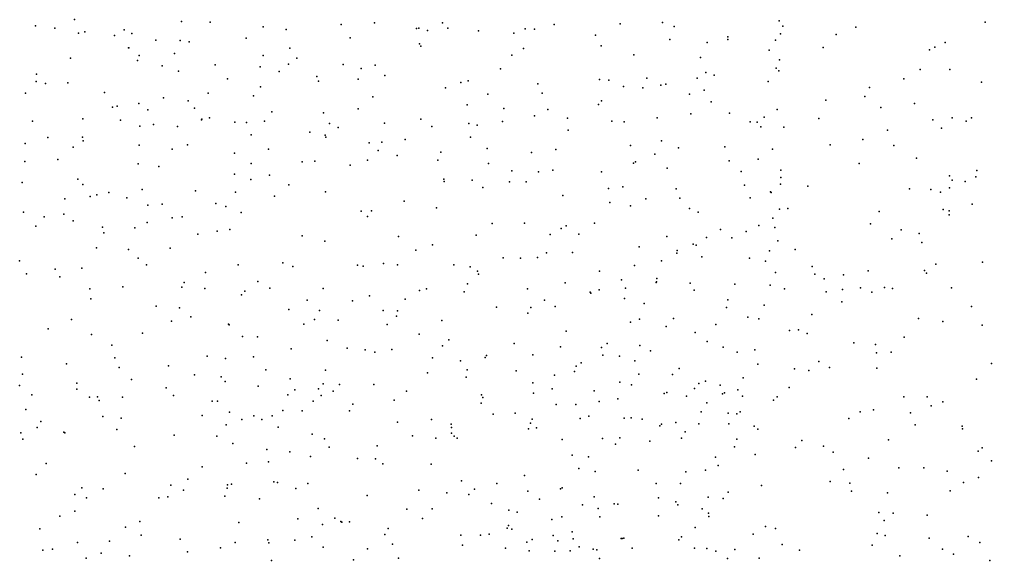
# Model space of a CAD drawing. Header units: metres. Extents: x -25 to 25, y -27.7 to 27.8.
# Drawn here: x 4.455 to 5.998, y 0.012 to 0.871 of the extents above; entities that cross this region are included whole.
import ezdxf

# ---------------------------------------------------------------- set-up
doc = ezdxf.new("R2010")
doc.units = ezdxf.units.M

msp = doc.modelspace()

# ---------------------------------------------------------------- linework, layer by layer
for p in [(4.5429, 0.8712, -1.8473), (4.7126, 0.8677, -11.1343), (4.7582, 0.8669, 2.6755), (5.0189, 0.8659, -13.6361), (5.1269, 0.8659, 17.2794), (5.4761, 0.8665, -13.0978), (5.6616, 0.8688, 20.1908), (5.9881, 0.8666, 2.3948), (4.481, 0.8613, 2.9131), (4.5119, 0.8574, 15.1771), (4.5495, 0.8493, -10.8232), (4.5593, 0.8517, 2.2926), (4.6219, 0.8545, -12.1697), (4.6338, 0.849, 14.9947), (4.8423, 0.8597, 20.2132), (4.8789, 0.8554, -11.319), (4.9662, 0.8633, -13.6937), (5.0857, 0.8566, -20.8344), (5.0897, 0.8571, 21.2407), (5.1033, 0.8535, -11.5602), (5.1357, 0.8575, 21.3965), (5.1843, 0.8529, -13.4608), (5.2403, 0.8492, -4.0214), (5.2583, 0.8563, -11.7173), (5.273, 0.8557, -13.3594), (5.3043, 0.8631, 26.2013), (5.4088, 0.864, 22.0318), (5.4945, 0.8602, -7.3797), (5.6671, 0.8604, 16.4059), (5.7831, 0.8588, 20.1742), (4.6065, 0.8458, -10.9115), (4.6718, 0.8383, -20.9263), (4.7106, 0.838, 20.0638), (4.7251, 0.8354, 17.3061), (4.8154, 0.8413, -11.2371), (4.9805, 0.8419, 17.2704), (5.3696, 0.8463, -11.8213), (5.4878, 0.8396, -11.9741), (5.5469, 0.8344, 20.1835), (5.5797, 0.8391, -12.8624), (5.5798, 0.8438, -12.1516), (5.6555, 0.8384, -12.383), (5.6637, 0.8486, -12.5331), (5.7517, 0.8471, 2.0918), (5.9249, 0.8346, 16.4862), (4.6287, 0.8259, 16.3687), (4.6292, 0.8263, -14.0181), (4.8846, 0.8257, 20.0569), (5.0904, 0.8325, 20.9601), (5.0926, 0.8289, -13.5823), (5.2557, 0.8251, 17.2797), (5.3786, 0.8294, -13.2498), (5.6453, 0.8226, -12.6946), (5.7314, 0.8267, -1.9917), (5.9001, 0.8231, 25.2699), (5.9087, 0.8274, 17.3425), (4.5364, 0.8097, 19.9105), (4.6427, 0.8059, 19.9938), (4.6454, 0.8139, 26.2434), (4.7017, 0.8169, 2.3833), (4.8423, 0.8138, 17.2735), (4.8957, 0.8096, 20.1484), (5.2372, 0.8147, -13.4185), (5.4307, 0.8148, -11.9015), (5.5364, 0.8106, -12.98), (5.662, 0.8071, -7.1386), (4.6823, 0.7976, -11.001), (4.7082, 0.789, -13.9752), (4.7662, 0.7993, -11.1449), (4.8377, 0.7959, 19.5101), (4.8677, 0.7886, -11.258), (4.8826, 0.8, -19.4318), (4.9695, 0.7997, -13.7334), (4.998, 0.7935, -26.3411), (5.0203, 0.7988, -11.472), (5.2191, 0.7926, 20.2068), (5.6567, 0.7939, 17.3306), (5.6611, 0.7897, -12.624), (5.8851, 0.7915, 22.3654), (5.9325, 0.7918, -2.0028), (4.4819, 0.7725, 19.1696), (4.4826, 0.7843, -12.9967), (4.7855, 0.7767, 26.2988), (4.9275, 0.7807, 19.778), (4.9302, 0.773, 16.4135), (4.9931, 0.7765, 20.6169), (5.0357, 0.7824, 20.1821), (5.1676, 0.7736, -13.5375), (5.3761, 0.7757, 17.2831), (5.3909, 0.7747, 20.1934), (5.4515, 0.7777, -13.1694), (5.5313, 0.7781, 17.3123), (5.545, 0.7867, -12.0842), (5.5583, 0.7825, -1.8603), (5.6439, 0.7727, -12.3261), (5.8591, 0.7768, 25.5497), (5.9824, 0.7716, 17.3174), (4.4969, 0.7694, 2.0639), (4.5325, 0.7705, -10.709), (4.8379, 0.7643, -13.8811), (5.1317, 0.7627, 20.8125), (5.1559, 0.771, -11.6008), (5.2782, 0.7691, -1.6783), (5.4141, 0.7648, -13.2331), (5.4452, 0.7626, 16.4798), (5.4736, 0.7668, 22.4229), (5.4815, 0.7682, 20.1748), (5.5426, 0.7589, -26.2782), (5.8049, 0.7632, 20.1715), (4.4651, 0.7541, -14.1306), (4.5904, 0.7551, 19.9513), (4.6843, 0.7468, -10.947), (4.7232, 0.742, 20.0505), (4.7549, 0.7539, -11.0744), (4.8269, 0.75, 20.0913), (5.0166, 0.7482, -13.7179), (5.199, 0.7526, -8.1559), (5.2854, 0.7541, 21.6453), (5.3793, 0.7421, -19.6325), (5.519, 0.7526, -13.0588), (5.7355, 0.7431, 16.5665), (5.7971, 0.7491, 25.8078), (4.603, 0.7321, -14.0683), (4.6107, 0.7334, 2.9935), (4.6449, 0.7379, 2.1042), (4.6593, 0.7275, 17.2793), (4.7335, 0.7302, -11.0119), (4.9934, 0.7293, -1.6741), (5.1664, 0.7355, 17.2317), (5.2243, 0.7297, -13.4983), (5.2941, 0.7284, 20.1872), (5.3748, 0.7361, -13.3006), (5.5535, 0.7402, 26.1047), (5.6582, 0.728, -12.6868), (5.8227, 0.7315, 17.3266), (5.876, 0.7379, -6.7421), (4.5559, 0.7134, -4.1998), (4.616, 0.7114, 14.5947), (4.7447, 0.7117, -12.7148), (4.7448, 0.7131, 19.3331), (4.757, 0.7149, -13.9714), (4.8563, 0.7245, -11.1985), (4.9383, 0.7229, -13.8139), (5.0924, 0.7131, -11.5139), (5.2732, 0.7183, -13.4401), (5.3252, 0.7144, -13.3713), (5.4677, 0.7151, -11.9651), (5.5211, 0.7214, -12.0378), (5.5823, 0.7225, -12.1707), (5.6376, 0.7161, 20.1451), (5.7241, 0.7138, 17.3255), (5.9052, 0.712, 17.3133), (5.936, 0.7151, -20.9141), (5.9667, 0.7148, 22.2501), (4.4761, 0.7095, -1.8199), (4.6464, 0.7017, 19.9941), (4.6682, 0.7046, -10.866), (4.7065, 0.7013, 2.6364), (4.7974, 0.7081, 2.1416), (4.8157, 0.7075, -11.1221), (4.8443, 0.7095, -4.138), (4.9478, 0.7062, -11.3194), (4.9612, 0.6996, 20.2345), (5.0351, 0.7064, 26.3465), (5.1099, 0.7013, 16.4334), (5.1686, 0.7059, 20.1804), (5.182, 0.7033, -26.2658), (5.2223, 0.7093, -11.6694), (5.3267, 0.6955, 17.2596), (5.3956, 0.7095, -11.8783), (5.4153, 0.7087, -7.5368), (5.6153, 0.7087, -4.0042), (5.6267, 0.708, -19.705), (5.6321, 0.7007, -12.2918), (5.669, 0.7003, -12.5327), (5.8333, 0.6954, -8.9235), (5.919, 0.6985, -4.0864), (5.958, 0.7097, 10.2578), (4.5006, 0.6837, -10.5846), (4.5554, 0.6844, -10.6563), (4.8233, 0.6881, -13.9259), (4.9166, 0.6923, 20.1242), (4.941, 0.6876, 19.6257), (4.9418, 0.6843, 17.2166), (5.0678, 0.6803, -13.6992), (5.1714, 0.6841, -11.6097), (5.7943, 0.6805, 20.1449), (4.4644, 0.6741, 17.3327), (4.5407, 0.6684, 15.194), (4.5567, 0.6785, -14.103), (4.6455, 0.6714, -14.0586), (4.6978, 0.6653, -12.3177), (4.7222, 0.672, -10.9314), (4.8506, 0.665, -1.6973), (5.0106, 0.6752, -13.761), (5.0307, 0.6763, -11.4222), (5.1979, 0.6665, -20.9016), (5.3068, 0.6648, -11.7789), (5.4254, 0.6713, -13.2489), (5.4745, 0.6786, 20.1377), (5.5016, 0.6675, 17.3012), (5.5753, 0.6688, -12.9401), (5.651, 0.6652, -12.7274), (5.7422, 0.6722, 1.9947), (5.8436, 0.6711, -19.7824), (4.5165, 0.6486, 19.9098), (4.7968, 0.6589, 2.4072), (5.025, 0.6631, 17.2209), (5.0552, 0.6549, 20.1408), (5.1244, 0.6602, -4.0456), (5.2685, 0.6599, -8.3989), (5.4642, 0.6574, 22.2824), (5.6278, 0.6494, -12.8122), (5.8791, 0.6508, 25.4554), (4.4643, 0.6454, -10.5026), (4.6442, 0.642, 17.2582), (4.6766, 0.6375, -10.8159), (4.8235, 0.6424, 17.2278), (4.9042, 0.645, -11.2361), (4.9242, 0.6463, -13.8533), (4.9806, 0.6398, -11.3328), (5.0078, 0.6478, 20.3767), (5.1196, 0.6475, 20.6012), (5.2, 0.6426, -13.5645), (5.4302, 0.6429, 26.2031), (5.4332, 0.645, -1.6628), (5.4835, 0.6349, -12.0054), (5.5821, 0.6469, -12.1995), (5.7881, 0.6424, 17.3297), (4.5482, 0.6176, -26.0677), (4.7971, 0.6254, -13.9588), (4.8526, 0.624, -11.1422), (5.1292, 0.6178, -11.5486), (5.2369, 0.6309, 17.2472), (5.2794, 0.6291, 20.8328), (5.3023, 0.6318, -13.4361), (5.3794, 0.6294, 17.2746), (5.6009, 0.6299, 17.3141), (5.6638, 0.6202, 20.1135), (5.664, 0.632, 22.4501), (5.932, 0.6227, 9.0621), (5.9738, 0.6212, 10.3956), (5.9752, 0.6315, 2.0671), (4.4596, 0.6124, 26.259), (4.5563, 0.6091, 2.8599), (4.8228, 0.6172, -12.496), (4.8829, 0.6088, 19.4636), (5.1297, 0.6139, -13.651), (5.174, 0.6159, 20.1458), (5.1911, 0.6042, 16.5391), (5.2331, 0.6136, 26.3106), (5.2598, 0.6136, -13.5013), (5.3906, 0.6025, 20.1144), (5.4134, 0.6053, -11.9259), (5.4977, 0.6022, 20.094), (5.6065, 0.6079, -12.8881), (5.6634, 0.6094, -12.6237), (5.7071, 0.6064, -7.0716), (5.8685, 0.602, 2.2105), (5.9319, 0.6037, 25.243), (5.9358, 0.6161, 9.7354), (5.9566, 0.6139, 20.2567), (4.5274, 0.5866, 16.1876), (4.5678, 0.5903, 19.9512), (4.5781, 0.5927, 14.9946), (4.5974, 0.5963, -10.643), (4.6257, 0.5881, -14.0823), (4.6501, 0.601, -1.7823), (4.7348, 0.5988, -19.4237), (4.7984, 0.5968, -11.0237), (4.8601, 0.5907, -13.9149), (4.9412, 0.5973, 20.1061), (5.3178, 0.5919, 16.6775), (5.45, 0.5864, 22.0547), (5.5037, 0.5874, -12.0621), (5.6153, 0.5878, -12.3073), (5.6477, 0.5977, -12.408), (5.6489, 0.5962, -1.7395), (5.9022, 0.601, -1.8383), (5.9174, 0.5972, -26.488), (4.6592, 0.5764, -10.7215), (4.6822, 0.578, 26.3331), (4.7674, 0.579, 20.0549), (4.7831, 0.5743, -10.944), (5.0659, 0.5824, -11.4582), (5.1176, 0.5723, 17.2206), (5.3924, 0.5804, -8.6327), (5.4252, 0.5751, 21.9028), (5.519, 0.5711, -20.9122), (5.675, 0.5711, 17.3198), (5.9679, 0.5777, 22.1644), (4.4621, 0.5651, -10.4371), (4.4948, 0.5579, 17.293), (4.5259, 0.562, -14.1265), (4.6977, 0.5564, -14.0497), (4.7139, 0.5578, 17.2166), (4.8073, 0.5647, 1.9315), (4.9978, 0.5669, -13.8011), (5.0081, 0.5582, 17.2095), (5.0142, 0.5671, 19.7601), (5.5326, 0.5651, -12.138), (5.6618, 0.57, 26.0141), (5.8201, 0.5661, -6.8605), (5.9215, 0.5692, 9.579), (5.931, 0.5607, 16.8462), (5.9312, 0.5672, 9.293), (4.4817, 0.5427, 19.916), (4.5406, 0.5515, -10.5316), (4.5874, 0.5414, -10.5858), (4.6389, 0.5404, -10.663), (4.6581, 0.5488, 1.8516), (5.206, 0.5473, -13.5846), (5.2571, 0.5479, -11.7381), (5.3235, 0.5435, 20.0954), (5.3684, 0.5479, 21.227), (5.6293, 0.5439, -12.8189), (5.6512, 0.5554, -26.2771), (5.6545, 0.5409, -12.5033), (5.8061, 0.5465, 20.1129), (4.5896, 0.5325, 17.25), (4.7384, 0.5304, -26.0366), (4.7695, 0.535, 16.3553), (4.7892, 0.5377, -13.9818), (4.9044, 0.5275, -11.1844), (5.0573, 0.5264, -11.4153), (5.1807, 0.5288, -11.6141), (5.2977, 0.5299, -13.4757), (5.3151, 0.5392, -7.7252), (5.3433, 0.5305, 21.4943), (5.4831, 0.5267, -13.1867), (5.5463, 0.5252, 20.0604), (5.5685, 0.5375, -12.9691), (5.6089, 0.5347, -12.889), (5.8551, 0.5369, 25.6328), (5.8834, 0.5311, 17.303), (4.9404, 0.5193, -13.8672), (5.1112, 0.5134, -13.7), (5.439, 0.5103, -13.2795), (5.5249, 0.5143, 16.9062), (5.5298, 0.5127, -13.0909), (5.5861, 0.5246, -12.2756), (5.659, 0.5198, -12.6268), (5.8401, 0.5228, 22.2558), (5.8877, 0.5172, 20.1964), (4.5776, 0.5088, 14.7521), (4.6285, 0.5059, -20.926), (4.6945, 0.508, -10.7243), (5.0849, 0.505, 20.2835), (5.2922, 0.5007, -11.7913), (5.3335, 0.5013, -11.8529), (5.4989, 0.5001, -12.0972), (5.4997, 0.5041, -1.5963), (5.5387, 0.494, 17.3165), (5.6462, 0.5039, 20.0642), (5.6868, 0.5057, 2.0853), (4.4557, 0.4877, 15.2658), (4.6437, 0.4922, 19.1784), (4.6572, 0.4816, 17.2218), (4.8027, 0.4818, -10.8921), (4.8736, 0.4847, -13.9276), (4.8893, 0.4789, -11.1122), (4.9921, 0.4808, 2.0238), (5.0011, 0.4792, 19.6268), (5.0333, 0.4839, -11.3559), (5.0555, 0.4815, 17.2194), (5.1452, 0.4814, -19.6008), (5.171, 0.4786, -26.1202), (5.2231, 0.4928, -11.6799), (5.2507, 0.4922, -13.5504), (5.2778, 0.493, 17.2603), (5.4319, 0.4805, -11.9876), (5.4746, 0.4877, -7.4355), (5.6143, 0.492, -12.3707), (5.6397, 0.4875, -12.4392), (5.7137, 0.4788, -20.9198), (5.9103, 0.4828, -3.7759), (5.9842, 0.486, 2.1394), (4.4667, 0.4672, -10.3793), (4.5122, 0.4745, 19.0726), (4.5543, 0.4763, -14.1174), (4.7508, 0.4696, -10.7932), (5.1824, 0.4716, -13.6281), (5.1844, 0.4668, -1.5484), (5.3763, 0.4715, 16.9577), (5.6557, 0.4696, 16.9881), (5.7178, 0.4666, 22.3573), (5.7634, 0.4656, 17.3353), (5.8029, 0.4721, 25.7931), (5.892, 0.4727, -8.8177), (5.8951, 0.4684, 10.2674), (4.5195, 0.4625, -10.4487), (4.7169, 0.4537, -4.1737), (4.8338, 0.4551, 17.2057), (5.1665, 0.4516, 16.8532), (5.3215, 0.4529, -13.4517), (5.4109, 0.4575, 20.9232), (5.466, 0.4536, 20.0388), (5.4667, 0.4546, -13.2241), (5.4674, 0.46, -12.0492), (5.5202, 0.4525, -12.1702), (5.591, 0.4511, 1.9555), (5.6471, 0.4495, -12.689), (5.7326, 0.4594, 1.8823), (4.5672, 0.4432, 2.6332), (4.6198, 0.4465, -10.5699), (4.7135, 0.4459, 20.0553), (4.75, 0.4441, 2.3801), (4.808, 0.4341, -13.9719), (4.8133, 0.4397, 20.0763), (4.8528, 0.4446, -10.9787), (4.9374, 0.4439, 16.5412), (5.0112, 0.4321, -11.3017), (5.0903, 0.4407, 20.1033), (5.1018, 0.4432, -11.4806), (5.1616, 0.4388, -11.5773), (5.2619, 0.4433, 20.0828), (5.3616, 0.4383, 20.7408), (5.3627, 0.4364, -13.3907), (5.3755, 0.4417, -11.9335), (5.4174, 0.4444, -4.0185), (5.5265, 0.4414, -13.0987), (5.6698, 0.4436, 17.3346), (5.7362, 0.4389, 8.966), (5.762, 0.4424, 9.1328), (5.7906, 0.445, 9.9746), (5.8085, 0.4382, 17.0303), (5.8287, 0.4457, 20.1246), (5.8413, 0.4438, -1.6967), (5.9348, 0.4453, 20.2337), (4.569, 0.4275, -1.8443), (4.9123, 0.4257, -11.1526), (4.9839, 0.4242, -13.8341), (5.0679, 0.4271, -13.7535), (5.2889, 0.4256, -11.7993), (5.4158, 0.4281, 26.1993), (5.4471, 0.4201, 17.3177), (5.5798, 0.4258, -12.329), (5.6377, 0.4176, -12.5381), (5.7606, 0.4226, 20.0631), (4.6726, 0.4158, -14.0651), (4.7094, 0.4132, -10.6835), (4.8829, 0.4107, 19.412), (4.932, 0.4088, -13.8827), (5.0329, 0.4093, 26.3526), (5.0554, 0.4083, 19.9369), (5.2126, 0.4143, -11.6792), (5.2624, 0.4047, 20.5408), (5.267, 0.4136, -13.5349), (5.3056, 0.4152, 17.2934), (5.578, 0.4139, -19.7027), (5.7133, 0.4027, 9.7145), (5.9669, 0.4153, 22.0895), (4.5381, 0.3947, 14.862), (4.697, 0.3923, 17.2023), (4.7274, 0.3992, -25.8533), (4.7873, 0.3875, -10.8174), (4.7883, 0.3862, 26.3486), (4.9068, 0.3874, 1.8197), (4.9237, 0.3945, 20.0961), (4.9614, 0.3936, -11.2132), (5.0394, 0.3869, 17.2396), (5.0541, 0.4003, -11.3708), (5.1262, 0.3933, 17.2506), (5.4252, 0.3907, -13.307), (5.4395, 0.3953, 21.1435), (5.4934, 0.3965, -12.1379), (5.5606, 0.387, -12.9638), (5.6115, 0.3985, -12.8338), (5.6291, 0.3959, -12.741), (5.8827, 0.3962, 17.3176), (5.9212, 0.3917, -3.5399), (4.5013, 0.3798, -14.1283), (4.5699, 0.3711, 20.0083), (4.6508, 0.373, -10.5735), (5.0898, 0.3717, 20.0958), (5.3233, 0.3763, -11.8924), (5.4818, 0.3836, -13.1898), (5.5283, 0.3742, -12.2276), (5.6777, 0.3773, 9.8872), (5.692, 0.3784, 20.0374), (5.7058, 0.3725, 9.4676), (5.9838, 0.3855, 17.2874), (4.8097, 0.3679, 17.2064), (4.8336, 0.3675, -13.9495), (4.9442, 0.3613, 16.7306), (5.1371, 0.3625, 20.0856), (5.2405, 0.3566, -11.7363), (5.3882, 0.3569, -7.5757), (5.5473, 0.3596, -12.2982), (5.7798, 0.3576, 2.0618), (5.8141, 0.355, 10.1887), (5.8597, 0.3669, 25.4274), (4.6021, 0.3542, -14.0876), (4.8867, 0.3484, -19.5128), (4.9756, 0.3492, -12.7081), (5.004, 0.3464, -13.8163), (5.0197, 0.3428, -11.2906), (5.0468, 0.347, 20.0941), (5.1271, 0.3527, -11.5186), (5.3144, 0.3514, -13.4647), (5.3794, 0.3503, -13.3677), (5.4404, 0.3536, -12.0727), (5.4573, 0.3448, 20.0046), (5.5726, 0.3506, 9.1208), (5.5949, 0.343, 19.9848), (5.6225, 0.3464, -12.5584), (5.8158, 0.3418, 20.0949), (5.8393, 0.3427, 1.8683), (4.4586, 0.3352, 14.4238), (4.5304, 0.3246, -4.1865), (4.607, 0.334, 17.2116), (4.7533, 0.3366, -12.3285), (4.7828, 0.3327, -13.986), (4.8271, 0.3353, -10.8658), (5.1109, 0.3338, -13.7127), (5.1556, 0.3291, -20.9715), (5.1948, 0.3344, 9.127), (5.197, 0.3378, -11.6415), (5.2703, 0.3389, -13.5334), (5.347, 0.326, 17.1558), (5.3816, 0.3383, 21.7157), (5.408, 0.3366, 21.5314), (5.4325, 0.3291, 21.3626), (5.7243, 0.3279, 8.7734), (5.9985, 0.3249, 20.3446), (4.6138, 0.3183, -12.1565), (4.6919, 0.3211, -14.0494), (4.8465, 0.3147, 20.0897), (4.9413, 0.3144, -13.8741), (5.1032, 0.3102, -11.4636), (5.1659, 0.3147, -13.6524), (5.2439, 0.313, 8.9753), (5.3363, 0.3123, -11.9423), (5.3393, 0.3206, -1.4764), (5.5026, 0.3171, 9.2918), (5.6275, 0.3238, -12.6495), (5.6856, 0.3163, 17.1968), (5.7084, 0.3139, 10.0625), (5.7415, 0.3183, 25.8057), (5.8163, 0.3174, 25.6079), (4.4606, 0.308, 1.8769), (4.5467, 0.2935, -10.4095), (4.6336, 0.2995, -10.5098), (4.7332, 0.3069, -1.7543), (4.7756, 0.3035, -10.7091), (4.7822, 0.2965, -20.8888), (4.8853, 0.3007, -10.9758), (5.1644, 0.3032, -11.5734), (5.2704, 0.2943, -7.7676), (5.3046, 0.3065, 9.2476), (5.4086, 0.2951, 21.985), (5.4388, 0.3077, 22.3414), (5.492, 0.3074, 9.4627), (5.5444, 0.2969, -12.3362), (5.604, 0.3024, -12.7935), (5.9748, 0.3, 17.3061), (4.4555, 0.2901, 17.2254), (4.5468, 0.2843, -19.4184), (4.6885, 0.2863, -10.5794), (4.8342, 0.289, -13.9465), (4.8927, 0.2831, 9.1233), (4.9303, 0.2849, -11.1027), (4.9378, 0.2926, -25.8301), (4.9532, 0.2809, 20.1087), (4.9636, 0.2918, 17.2262), (5.0182, 0.2916, -1.5323), (5.0701, 0.2808, -11.3737), (5.2716, 0.2779, -19.624), (5.3013, 0.2847, 9.4754), (5.368, 0.2813, -21.0107), (5.4272, 0.2912, 22.1503), (5.4833, 0.2788, -13.1771), (5.527, 0.2853, -13.0704), (5.5339, 0.2929, 9.8401), (5.5675, 0.2903, -12.4022), (5.5747, 0.2781, -7.2722), (5.5958, 0.2829, -12.5016), (5.6772, 0.287, 19.9898), (4.4754, 0.2752, -10.3197), (4.5667, 0.2717, -20.8483), (4.5794, 0.2721, -14.0867), (4.5821, 0.2664, 20.0499), (4.6193, 0.2717, -25.6737), (4.7, 0.2739, 2.3229), (4.7614, 0.2653, 17.2013), (4.7698, 0.2649, 1.723), (4.8816, 0.2752, 17.2126), (4.9215, 0.2649, -12.4581), (4.9342, 0.2741, 1.9766), (5.0503, 0.2667, -13.7724), (5.1887, 0.275, 20.269), (5.1909, 0.2709, 20.067), (5.3757, 0.2647, 17.3473), (5.4053, 0.2689, -12.0688), (5.4786, 0.277, 17.3603), (5.5144, 0.2732, -12.2522), (5.5465, 0.2626, 26.0435), (5.5712, 0.2768, 17.376), (5.6034, 0.2731, -4.0511), (5.6524, 0.2666, -26.2807), (5.6584, 0.2719, 17.3779), (5.8594, 0.272, 20.1426), (5.8965, 0.2722, -26.4754), (5.9212, 0.2638, 20.2266), (4.4659, 0.2518, 19.0157), (4.789, 0.2475, 16.6689), (4.8734, 0.2502, -1.6378), (4.9041, 0.25, -11.0265), (4.9795, 0.2498, 19.5392), (4.9847, 0.2602, -11.2054), (5.1885, 0.2621, -4.1553), (5.3075, 0.2596, 26.2097), (5.3385, 0.2596, 20.0304), (5.5378, 0.2483, -13.0014), (5.5994, 0.2484, -12.7388), (5.79, 0.2483, -8.7088), (5.8109, 0.2515, 20.0678), (5.9026, 0.2576, -23.4682), (4.4892, 0.2326, 14.8705), (4.5881, 0.2408, -10.443), (4.6172, 0.2381, 16.4426), (4.7454, 0.2425, -13.9989), (4.8087, 0.2362, 2.1063), (4.8276, 0.2419, -10.7882), (4.8402, 0.2359, 20.1295), (4.8564, 0.2417, -10.8693), (5.0555, 0.2319, 19.7993), (5.1095, 0.2358, 17.1879), (5.2076, 0.2444, -13.6011), (5.2425, 0.2463, 17.3193), (5.2695, 0.2363, 20.4427), (5.3456, 0.2377, -13.3998), (5.3594, 0.2413, -8.3253), (5.4153, 0.2381, 17.2629), (5.4265, 0.2384, 8.8967), (5.4437, 0.2363, 20.7891), (5.5805, 0.2458, -12.8485), (5.5941, 0.2448, -12.5735), (5.7717, 0.2375, 17.3926), (5.8696, 0.2467, 17.3594), (4.4834, 0.2232, 2.5015), (4.6101, 0.22, 26.2682), (4.7834, 0.2277, -4.1943), (4.8664, 0.2236, 16.9361), (5.1405, 0.2284, -13.6748), (5.1415, 0.2232, 26.2581), (5.2636, 0.2214, 20.0474), (5.2669, 0.23, -13.5314), (5.2764, 0.223, -11.8315), (5.472, 0.2261, 21.2292), (5.4748, 0.2284, 20.9949), (5.4971, 0.231, -13.1249), (5.5124, 0.2165, -1.4836), (5.5341, 0.2291, -12.3567), (5.5815, 0.2293, -8.6409), (5.6216, 0.2252, 22.4006), (5.6275, 0.2205, 19.9382), (5.877, 0.2276, -20.9588), (5.952, 0.2255, 17.3412), (5.9522, 0.2212, 1.9425), (4.4578, 0.2147, 14.5364), (4.4611, 0.2045, -10.2735), (4.5259, 0.2159, -10.3693), (4.5276, 0.215, 17.1906), (4.7013, 0.2113, -10.5793), (4.7686, 0.2097, -10.6708), (4.9202, 0.2129, -13.8844), (4.9396, 0.2053, 26.2846), (5.0792, 0.2103, -13.7378), (5.1163, 0.2066, 20.1059), (5.1414, 0.2143, 20.1079), (5.1454, 0.2097, 9.6155), (5.1501, 0.2066, -11.5425), (5.317, 0.2044, -11.9528), (5.381, 0.206, 9.8547), (5.4085, 0.2068, -13.2996), (5.456, 0.2017, 19.9907), (5.5062, 0.2061, -12.2867), (5.5942, 0.2046, -12.6685), (5.6973, 0.2029, -1.5786), (5.8351, 0.2038, 25.3438), (4.6382, 0.1932, 20.0979), (4.7941, 0.1981, -13.9525), (4.8481, 0.1882, -12.971), (4.9472, 0.1923, -11.1124), (5.0231, 0.1944, 9.5044), (5.4015, 0.1966, -12.1036), (5.5905, 0.1928, 8.8432), (5.6874, 0.1914, -3.5864), (5.732, 0.1936, 25.665), (5.9774, 0.1855, 10.5678), (5.9837, 0.1911, -3.044), (4.8847, 0.1849, -10.9383), (4.9176, 0.1774, 20.162), (4.9923, 0.1743, -13.8133), (5.0206, 0.1735, 17.2606), (5.3327, 0.1796, 22.6827), (5.3585, 0.1767, 17.3787), (5.5602, 0.1761, -12.5269), (5.6234, 0.1804, 25.8566), (5.747, 0.184, 10.2775), (5.803, 0.1747, 17.4003), (5.9984, 0.1702, 20.3456), (4.4978, 0.166, -14.0895), (4.7453, 0.1606, 17.1873), (4.816, 0.1666, -10.729), (4.8507, 0.1687, 19.3862), (5.0324, 0.1657, -11.2884), (5.1091, 0.1652, -11.4589), (5.3434, 0.1583, 20.0255), (5.4376, 0.1556, -13.2093), (5.5444, 0.1555, -12.4538), (5.5646, 0.1629, -12.7661), (5.7636, 0.1565, -23.6241), (5.8515, 0.1593, -6.3816), (5.8909, 0.1595, -13.2581), (4.4818, 0.1487, 1.9451), (4.6233, 0.1502, -14.0354), (4.7227, 0.1411, -10.5953), (5.2574, 0.1468, 17.3305), (5.3694, 0.1535, 21.7556), (5.5133, 0.153, 19.9294), (5.9282, 0.1537, 20.2224), (5.9778, 0.1439, -5.84), (4.5547, 0.1273, 20.096), (4.5884, 0.126, 17.1687), (4.6959, 0.1317, -14.0026), (4.7159, 0.1239, 19.2517), (4.7851, 0.1272, -25.5669), (4.7855, 0.1322, 20.1752), (4.7919, 0.1334, -1.7167), (4.8591, 0.1369, -10.8538), (4.8653, 0.1361, 17.103), (4.8942, 0.1265, 9.3328), (4.9133, 0.1345, -11.0272), (5.0897, 0.1237, 9.7711), (5.157, 0.1386, 17.3297), (5.1777, 0.1255, 20.1045), (5.213, 0.1345, -12.8873), (5.3141, 0.126, -11.9874), (5.317, 0.1277, 22.2437), (5.4659, 0.1343, -12.248), (5.5049, 0.1341, -12.9946), (5.6336, 0.131, 17.3919), (5.7423, 0.1376, 19.9431), (5.7735, 0.1347, 25.4715), (5.954, 0.1362, 8.6385), (4.5432, 0.1168, -14.0585), (4.5617, 0.1115, 2.2812), (4.6769, 0.1115, -10.5253), (4.6912, 0.1132, 2.0095), (4.7813, 0.1142, -10.6716), (4.8367, 0.1102, -10.7671), (5.0076, 0.1151, -11.2262), (5.1339, 0.1193, 23.2169), (5.1686, 0.1169, -11.5691), (5.2627, 0.1221, -11.8099), (5.281, 0.1096, -11.8824), (5.3676, 0.113, -13.3263), (5.47, 0.1114, 22.5953), (5.5485, 0.1127, -12.5779), (5.5727, 0.1107, 17.4488), (5.5804, 0.1207, 19.8736), (5.7762, 0.1222, 17.4407), (5.8334, 0.1195, 20.0666), (5.933, 0.1228, -1.5963), (4.9297, 0.0947, 20.1982), (5.0704, 0.0937, -11.3547), (5.1105, 0.0939, -11.4549), (5.205, 0.1024, 20.2207), (5.3492, 0.1004, 10.0014), (5.374, 0.0949, -26.0593), (5.3993, 0.1019, -13.262), (5.4052, 0.1014, 19.988), (5.4976, 0.1055, -12.3528), (5.5003, 0.1003, -13.0502), (5.5393, 0.094, -12.8836), (4.5195, 0.0824, -2.0152), (4.5432, 0.0904, 16.4898), (4.8976, 0.078, -10.9566), (4.956, 0.0792, -11.1071), (5.095, 0.0789, 20.1574), (5.2324, 0.0922, -11.7379), (5.2453, 0.0888, -13.5313), (5.3005, 0.0772, -13.4271), (5.3166, 0.0817, -4.2535), (5.3765, 0.0812, 17.4108), (5.4697, 0.0828, -13.1264), (5.5491, 0.0874, -3.0885), (5.5499, 0.0822, -12.6505), (5.8195, 0.0885, -13.0551), (5.8425, 0.0874, -19.777), (5.8961, 0.084, 17.5646), (4.4877, 0.0622, -10.2942), (4.6241, 0.0651, -12.1307), (4.6468, 0.0741, 16.7146), (4.8039, 0.0726, 26.2053), (4.9363, 0.0691, -13.8482), (4.9655, 0.074, 26.2011), (4.967, 0.0729, 9.668), (4.9792, 0.0733, 19.5883), (5.0405, 0.0631, 17.3036), (5.2299, 0.0636, 22.5229), (5.2316, 0.0675, -7.9244), (5.5278, 0.0644, -12.4967), (5.6396, 0.0659, -13.2442), (5.6555, 0.063, 19.8677), (5.8283, 0.0758, -6.8592), (4.6488, 0.0524, 20.1775), (4.9195, 0.0495, -11.0257), (5.0353, 0.0535, -11.2749), (5.1561, 0.0523, 9.9545), (5.1871, 0.0523, 8.9672), (5.2013, 0.0537, -11.6463), (5.2373, 0.0617, -21.0486), (5.3027, 0.0517, -11.9858), (5.3328, 0.0576, 20.4878), (5.3345, 0.0463, 22.8624), (5.4108, 0.0472, -3.2935), (5.4122, 0.0468, -12.2119), (5.415, 0.0474, -23.6716), (5.5063, 0.0498, -12.9751), (5.6201, 0.0538, -12.8144), (5.8167, 0.0551, 8.7945), (5.8297, 0.0517, -6.1715), (5.8994, 0.0473, 20.1492), (5.9615, 0.0501, 20.2513), (4.5477, 0.0405, 2.1208), (4.5985, 0.0429, -25.4228), (4.7106, 0.046, -10.5654), (4.7747, 0.032, -20.7781), (4.7977, 0.0409, -10.6867), (4.8495, 0.0451, 17.2459), (4.8515, 0.04, -10.8001), (4.8924, 0.0443, 9.4718), (4.9376, 0.0331, -19.4438), (5.0478, 0.0378, -25.6794), (5.159, 0.0362, -13.6149), (5.2271, 0.0316, 26.0985), (5.2606, 0.0414, 17.393), (5.2691, 0.0456, 22.0693), (5.3102, 0.0431, 23.0335), (5.3441, 0.0339, -7.5195), (5.4278, 0.0317, 21.5027), (5.5019, 0.0449, -12.4199), (5.5271, 0.0317, -12.5819), (5.5464, 0.0313, -4.2785), (5.6659, 0.0376, -23.3931), (5.8091, 0.0367, 19.9569), (5.9799, 0.0409, -13.4544), (4.4926, 0.0285, 17.1362), (4.508, 0.0301, -14.0442), (4.5616, 0.0156, -10.384), (4.5851, 0.024, 17.1465), (4.6301, 0.0195, 26.141), (4.7222, 0.0256, -1.8395), (5.0077, 0.0308, -4.2764), (5.0574, 0.0156, -13.7194), (5.2648, 0.0277, -11.8618), (5.3055, 0.0271, -1.3207), (5.3298, 0.0277, 20.0506), (5.3659, 0.0299, -12.1535), (5.3722, 0.029, -8.255), (5.3761, 0.0155, -13.2518), (5.5608, 0.0268, 22.4946), (5.5908, 0.0297, -26.272), (5.6296, 0.0158, 10.3453), (5.6937, 0.0285, 17.4914), (5.8529, 0.0197, 20.0472), (5.9205, 0.0302, -23.2092), (5.9383, 0.0223, 9.1425), (4.8556, 0.012, 17.2171), (4.9857, 0.0133, 9.04), (5.5792, 0.0151, 17.4997), (5.9957, 0.0121, -2.7444)]:
    msp.add_point(p)

doc.saveas('drawing.dxf')
